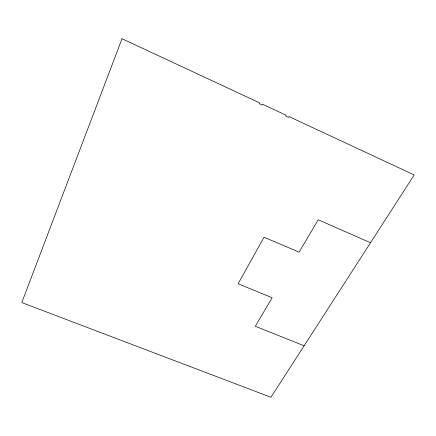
<?xml version="1.0" encoding="UTF-8"?>
<svg xmlns="http://www.w3.org/2000/svg" width="436" height="436" viewBox="0 0 436 436"><rect width="100%" height="100%" fill="white"/><g stroke="black" fill="none" stroke-linecap="round" stroke-linejoin="round"><path stroke-width="0.65" d="M304.126 345.775L255.294 326.275L272.162 297.739L238.138 283.792L264.02 237.195L299.091 252.166L318.231 219.771L370.518 242.738M122.015 38.728L21.8 302.579L270.941 397.272L414.2 174.95L288.981 116.57L288.572 117.344L285.678 115.998L286.087 115.218L262.755 104.34L262.358 105.131L259.42 103.763L259.818 102.972L122.015 38.728"/></g></svg>
